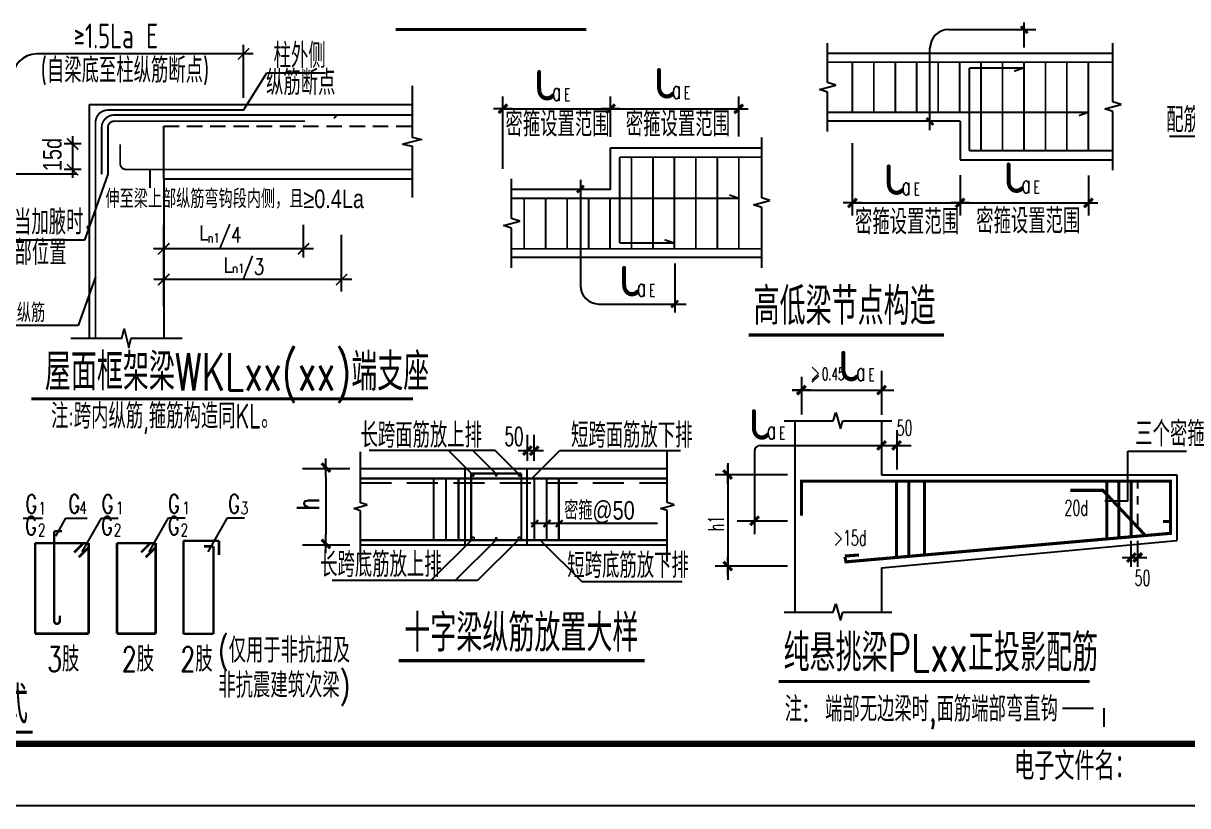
# Model space of a CAD drawing. Extents: x 250899 to 650964, y 268083 to 317384.
# Drawn here: x 402385 to 421176, y 271733 to 284364 of the extents above; entities that cross this region are included whole.
import ezdxf
from ezdxf.enums import TextEntityAlignment as Align

# ---------------------------------------------------------------- set-up
doc = ezdxf.new("R2010")
doc.units = 0
doc.header["$LTSCALE"] = 1000
doc.header["$MEASUREMENT"] = 0
doc.linetypes.add('DASHED', pattern=[0.75, 0.5, -0.25])
doc.linetypes.add('HIDDEN', pattern=[0.375, 0.25, -0.125])
for name, color, linetype in [('14', 14, 'Continuous'), ('_0', 7, 'Continuous'), ('DIM', 3, 'Continuous'), ('LN2', 255, 'DASHED'), ('OTHER', 7, 'Continuous'), ('PUB_DIM', 3, 'Continuous'), ('PUB_TEXT', 7, 'Continuous'), ('PUB_TITLE', 4, 'Continuous'), ('SLABSTEE', 7, 'Continuous'), ('SYMB', 7, 'Continuous')]:
    doc.layers.add(name, color=color, linetype=linetype)
doc.styles.add('_HZTXT', font='gs_txt.shx', dxfattribs={"width": 0.8, "bigfont": 'gs_hztxt.shx'})
doc.styles.add('DIM_FONT', font='SIMPLEX.shx', dxfattribs={"width": 0.8})
doc.styles.add('HZ', font='txt', dxfattribs={"width": 0.8, "bigfont": 'hztxt'})
doc.styles.add('HZTXT', font='txt.shx', dxfattribs={"bigfont": 'hztxt.shx'})
doc.styles.add('hztxt0', font='romans.shx', dxfattribs={"bigfont": 'gbcbig0.shx'})
doc.styles.add('simplex', font='SIMPLEX.shx', dxfattribs={"width": 0.5})
doc.styles.add('TSSD_Rein', font='tssdeng.shx', dxfattribs={"width": 0.7, "bigfont": 'hztxt.shx'})
doc.dimstyles.new('AXIS', dxfattribs={"dimtxt": 300, "dimasz": 1, "dimexe": 250, "dimexo": 300, "dimgap": 150, "dimtad": 1, "dimdec": 0, "dimzin": 0, "dimdsep": 46, "dimtxsty": 'DIM_FONT', "dimblk": '_DIMX', "dimcen": 0.9, "dimse1": 1, "dimse2": 1, "dimclrt": 7, "dimadec": 0, "dimazin": 0, "dimtfac": 1, "dimtdec": 0, "dimtix": 1, "dimtmove": 2, "dimatfit": 3, "dimldrblk": '_DIMX', "dimfxl": 1, "dimtolj": 1, "dimtzin": 0, "dimarcsym": 0})

# ---------------------------------------------------------------- blocks, each defined once
blk = doc.blocks.new('_DIMX')
blk.add_line((-150, 0), (150, 0))
at = {"const_width": 50}
blk.add_lwpolyline([(-70, -70), (70, 70)], dxfattribs=at)
blk = doc.blocks.new('*D112')
at = {"layer": 'Defpoints', "color": 0, "transparency": 16777216}
for p in [(419573, 281465), (417502, 280465), (419573, 280465)]:
    blk.add_point(p, dxfattribs=at)
at = {"layer": 'PUB_DIM', "color": 0, "lineweight": -2, "transparency": 16777216}
blk.add_line((417503, 281465), (419572, 281465), dxfattribs=at)
at = {"layer": 'PUB_DIM', "color": 0, "lineweight": -2, "transparency": 16777216, "rotation": 180}
blk.add_blockref('_DIMX', (417502, 281465), dxfattribs=at)
at = {"layer": 'PUB_DIM', "color": 0, "lineweight": -2, "transparency": 16777216}
blk.add_blockref('_DIMX', (419573, 281465), dxfattribs=at)
blk = doc.blocks.new('*D111')
at = {"layer": 'Defpoints', "color": 0, "transparency": 16777216}
for p in [(417502, 281465), (415764, 280465), (417502, 280465)]:
    blk.add_point(p, dxfattribs=at)
at = {"layer": 'PUB_DIM', "color": 0, "lineweight": -2, "transparency": 16777216}
blk.add_line((415765, 281465), (417501, 281465), dxfattribs=at)
at = {"layer": 'PUB_DIM', "color": 0, "lineweight": -2, "transparency": 16777216, "rotation": 180}
blk.add_blockref('_DIMX', (415764, 281465), dxfattribs=at)
at = {"layer": 'PUB_DIM', "color": 0, "lineweight": -2, "transparency": 16777216}
blk.add_blockref('_DIMX', (417502, 281465), dxfattribs=at)
blk = doc.blocks.new('*D107')
at = {"layer": 'Defpoints', "color": 0, "transparency": 16777216}
for p in [(410123, 283984), (411861, 283984), (411861, 282984)]:
    blk.add_point(p, dxfattribs=at)
at = {"layer": 'PUB_DIM', "color": 0, "lineweight": -2, "transparency": 16777216}
blk.add_line((410124, 282984), (411860, 282984), dxfattribs=at)
at = {"layer": 'PUB_DIM', "color": 0, "lineweight": -2, "transparency": 16777216, "rotation": 180}
blk.add_blockref('_DIMX', (410123, 282984), dxfattribs=at)
at = {"layer": 'PUB_DIM', "color": 0, "lineweight": -2, "transparency": 16777216}
blk.add_blockref('_DIMX', (411861, 282984), dxfattribs=at)
blk = doc.blocks.new('*D104')
at = {"layer": 'Defpoints', "color": 0, "transparency": 16777216}
for p in [(411861, 283984), (413931, 283984), (413931, 282984)]:
    blk.add_point(p, dxfattribs=at)
at = {"layer": 'PUB_DIM', "color": 0, "lineweight": -2, "transparency": 16777216}
blk.add_line((411862, 282984), (413930, 282984), dxfattribs=at)
at = {"layer": 'PUB_DIM', "color": 0, "lineweight": -2, "transparency": 16777216, "rotation": 180}
blk.add_blockref('_DIMX', (411861, 282984), dxfattribs=at)
at = {"layer": 'PUB_DIM', "color": 0, "lineweight": -2, "transparency": 16777216}
blk.add_blockref('_DIMX', (413931, 282984), dxfattribs=at)
blk = doc.blocks.new('弘吉车间2')
at = {"layer": '14', "style": 'hztxt0'}
blk.add_text('电子文件名：', height=450, rotation=359.9997, dxfattribs=at).set_placement((-24105, -584))

msp = doc.modelspace()

# ---------------------------------------------------------------- linework, layer by layer
at = {"color": 3}
for p, q in [((418538.1, 283975.7), (418538.1, 284376.1)), ((417316.7, 284262.7), (418724.4, 284262.7)), ((417016.7, 282638), (417016.7, 283962.7)), ((422356, 282536.9), (420883.4, 282536.9)), ((411375.5, 281839.1), (411375.5, 280132)), ((412897, 280483.7), (412897, 279697.6)), ((411675.5, 279832), (413083.3, 279832))]:
    msp.add_line(p, q, dxfattribs=at)
at = {"color": 7}
for p, q in [((419969.9, 283875.1), (415365.4, 283875.1)), ((417501.8, 282783.9), (415365.4, 282783.9)), ((411860.7, 282352.1), (414303.1, 282352.1)), ((417501.8, 282159.1), (419969.9, 282159.1)), ((411860.7, 281682.5), (410265.9, 281682.5)), ((414303.1, 280584.3), (410265.9, 280584.3))]:
    msp.add_line(p, q, dxfattribs=at)
for p, q in [((403451, 283052.8), (403451, 279282.4)), ((403451, 283052.8), (408660.5, 283052.8)), ((404651, 281852.8), (404651, 282702.8)), ((417501.8, 282783.9), (417501.8, 282159.1)), ((403177.6, 282542.7), (403177.6, 281867.9)), ((411860.7, 281682.5), (411860.7, 282352.1)), ((404651, 281852.8), (404651, 279282.4)), ((404651, 281852.8), (408660.5, 281852.8)), ((415117.7, 278577.3), (415221.2, 278676.7)), ((414834.3, 277948.8), (414834.3, 274857.7)), ((416234.3, 277948.8), (416234.3, 277073.4)), ((409998.5, 277465.8), (407967.8, 277465.8)), ((409624.6, 277088.5), (409246.2, 277465.8)), ((410017.1, 277088.5), (409638.7, 277465.8)), ((410376.9, 277088.5), (409998.5, 277465.8)), ((410590.6, 277015.9), (411041.8, 277465.8)), ((407826.9, 277175.9), (412776.2, 277175.9)), ((409517.7, 275940.5), (409517.7, 277175.9)), ((410517.7, 275940.5), (410517.7, 277175.9)), ((416234.3, 277073.4), (420998.2, 277073.4)), ((420998.2, 277073.4), (420998.2, 276014.6)), ((402383.4, 276375.4), (402696.2, 276375.4)), ((402908.1, 276085.5), (403072.7, 276374)), ((403072.7, 276374), (403417.2, 276374)), ((403333.6, 275830.3), (403645.7, 276377.6)), ((403645.7, 276377.6), (403916.9, 276377.6)), ((404414.3, 275830.3), (404727.5, 276379.6)), ((404727.5, 276379.6), (404997.6, 276379.6)), ((405370.1, 275830.3), (405683.4, 276379.6)), ((405683.4, 276379.6), (405953.4, 276379.6)), ((412619.3, 276288.5), (410573.3, 276288.5)), ((412776.2, 275940.5), (407826.9, 275940.5)), ((409624.6, 276027.9), (408961.3, 275366.6)), ((410017.1, 276027.9), (409353.8, 275366.6)), ((410376.9, 276027.9), (409713.7, 275366.6)), ((410741.8, 276006.5), (411397.7, 275352.6)), ((416234.3, 275573.4), (420998.2, 276014.6)), ((416234.3, 275573.4), (416234.3, 274857.7)), ((409713.7, 275366.6), (407371.6, 275366.6)), ((411397.7, 275352.6), (413016.6, 275352.6))]:
    msp.add_line(p, q)
at = {"linetype": 'HIDDEN'}
msp.add_line((404651, 282702.8), (408660.5, 282702.8), dxfattribs=at)
at = {"color": 3}
for points, const_width in [([(418483.7, 284314.5), (418594.2, 284204.1)], 45), ([(408394, 284264.8), (411470.2, 284264.8)], 50), ([(416961.2, 282834.6), (417071.7, 282724.2)], 45), ([(411320.1, 281631.9), (411430.6, 281742.3)], 45), ([(412842.6, 279778.2), (412953, 279888.6)], 45), ([(414092.7, 279331.8), (417243.1, 279331.8)], 50), ([(402516.4, 278303), (408674.6, 278303)], 50), ([(408443.9, 274074.9), (412414.6, 274074.9)], 50), ([(414576.4, 273738.4), (419594.1, 273738.4)], 50), ([(400692.4, 272918.7), (402535.6, 272918.7)], 50)]:
    msp.add_lwpolyline(points, dxfattribs=dict(at, const_width=const_width))
at = {"const_width": 35}
for points in [[(410582, 276232.7), (410693.8, 276344.3)], [(410780, 276232.7), (410891.8, 276344.3)], [(410978, 276232.7), (411089.8, 276344.3)]]:
    msp.add_lwpolyline(points, dxfattribs=at)
at = {"color": 3}
for centre, start, end in [((417316.7, 283962.7), 90, 180), ((411675.5, 280132), 180, 270)]:
    msp.add_arc(centre, 300, start, end, dxfattribs=at)
at = {"layer": 'Defpoints', "color": 0, "linetype": 'ByBlock'}
for p in [(403546.7, 283052.8), (403451, 282962.8), (403451, 282962.8), (405940, 282962.8), (403451, 281925.7), (408136.2, 281900.5), (404646.6, 281527.5), (416680.2, 278569.5)]:
    msp.add_point(p, dxfattribs=at)
at = {"layer": 'DIM', "color": 0}
for p, q in [((405940, 283162.8), (405940, 284015.3)), ((406096.8, 283868.5), (402605.2, 283868.5)), ((403321.1, 282419), (403047.1, 282419)), ((403251, 281925.7), (402050.9, 281925.7)), ((403321.1, 282002.8), (403047.1, 282002.8)), ((404651, 280581.5), (404651, 281112.3)), ((404651, 279796.6), (404651, 280962.7))]:
    msp.add_line(p, q, dxfattribs=at)
at = {"layer": 'DIM'}
for p, q in [((406907.8, 280581.5), (406907.8, 281112.3)), ((407521.1, 280032.5), (407521.1, 280951.6)), ((407068.8, 280722.2), (404488.3, 280722.2)), ((407689.5, 280226.6), (404492.3, 280226.6))]:
    msp.add_line(p, q, dxfattribs=at)
at = {"layer": 'DIM', "color": 0, "const_width": 25}
for points in [[(406030.7, 283959.2), (405849.3, 283777.8)], [(403090.7, 282505.9), (403272.1, 282324.5)], [(403090.7, 282089.6), (403272.1, 281908.3)]]:
    msp.add_lwpolyline(points, dxfattribs=at)
at = {"layer": 'DIM', "const_width": 25}
for points in [[(404741.7, 280812.8), (404560.3, 280631.5)], [(406998.5, 280812.8), (406817.1, 280631.5)], [(404741.7, 280317.3), (404560.3, 280135.9)], [(407611.8, 280317.3), (407430.4, 280135.9)]]:
    msp.add_lwpolyline(points, dxfattribs=at)
at = {"layer": 'DIM', "color": 0}
msp.add_arc((402605.2, 283468.5), 400, 90, 180, dxfattribs=at)
at = {"layer": 'LN2'}
for p, q in [((407826.9, 276946.9), (412776.2, 276946.9)), ((419155.1, 273306.3), (419819.8, 273306.3)), ((419819.8, 273306.3), (419819.8, 273004.9))]:
    msp.add_line(p, q, dxfattribs=at)
at = {"layer": 'OTHER'}
for p, q in [((415365.4, 283407.5), (415365.4, 284043.1)), ((419969.9, 283095.1), (419969.9, 284043.1)), ((415233.4, 283293.5), (415497.4, 283365.5)), ((415497.4, 283365.5), (415365.4, 283407.5)), ((415365.4, 283251.5), (415233.4, 283293.5)), ((415365.4, 282615.9), (415365.4, 283251.5)), ((419837.9, 282981.1), (420101.9, 283053.1)), ((420101.9, 283053.1), (419969.9, 283095.1)), ((419969.9, 282939.1), (419837.9, 282981.1)), ((419969.9, 281991.1), (419969.9, 282939.1)), ((414303.1, 281546.2), (414303.1, 282520.1)), ((410265.9, 281211.4), (410265.9, 281850.5)), ((414171.1, 281432.2), (414435.1, 281504.2)), ((414435.1, 281504.2), (414303.1, 281546.2)), ((414303.1, 281390.2), (414171.1, 281432.2)), ((414303.1, 280416.3), (414303.1, 281390.2)), ((410133.9, 281097.4), (410397.9, 281169.4)), ((410397.9, 281169.4), (410265.9, 281211.4)), ((410265.9, 281055.4), (410133.9, 281097.4)), ((410265.9, 280416.3), (410265.9, 281055.4)), ((414666.3, 277948.8), (415456.3, 277948.8)), ((415456.3, 277948.8), (415498.3, 278080.8)), ((415498.3, 278080.8), (415570.3, 277816.8)), ((415570.3, 277816.8), (415612.3, 277948.8)), ((415612.3, 277948.8), (416402.3, 277948.8)), ((407826.9, 276624.4), (407826.9, 277448.4)), ((412776.2, 276627.4), (412776.2, 277451.4)), ((407936.9, 276589.4), (407826.9, 276624.4)), ((412886.2, 276592.4), (412776.2, 276627.4)), ((407716.9, 276529.4), (407936.9, 276589.4)), ((407826.9, 276494.4), (407716.9, 276529.4)), ((407826.9, 275670.5), (407826.9, 276494.4)), ((412666.2, 276532.4), (412886.2, 276592.4)), ((412776.2, 276497.4), (412666.2, 276532.4)), ((412776.2, 275673.5), (412776.2, 276497.4)), ((415456.3, 274857.7), (415498.3, 274989.7)), ((415498.3, 274989.7), (415570.3, 274725.7)), ((414666.3, 274857.7), (415456.3, 274857.7)), ((415570.3, 274725.7), (415612.3, 274857.7)), ((415612.3, 274857.7), (416402.3, 274857.7))]:
    msp.add_line(p, q, dxfattribs=at)
at = {"layer": 'PUB_DIM'}
for p, q in [((410122.6, 282015.2), (410122.6, 283180.9)), ((411860.7, 282531.4), (411860.7, 283180.9)), ((413931.4, 282535.6), (413931.4, 283180.9)), ((415763.7, 282428.4), (415763.7, 281262.8)), ((417501.8, 281912.2), (417501.8, 281262.8)), ((419572.5, 281908), (419572.5, 281262.8)), ((416235.8, 278756), (416235.8, 278043.3)), ((414943.1, 278659.1), (414943.1, 278048.2)), ((414794.3, 278442.4), (416435.5, 278442.4)), ((416479.6, 277795.6), (416479.6, 277160.5)), ((410520.5, 277300.9), (410520.5, 277722.9)), ((410631.5, 277300.9), (410631.5, 277722.9)), ((414283.6, 277549.8), (416714.3, 277549.8)), ((414183.6, 277449.8), (414183.6, 276115.7)), ((420209.8, 277456.3), (421154, 277456.3)), ((420209.8, 276649.2), (420209.8, 277456.3)), ((407656.1, 277171.5), (406889.3, 277171.5)), ((413753.1, 277263), (413753.1, 275378.2)), ((407268.9, 277040.6), (407268.9, 276109.6)), ((413548.1, 277078.6), (414716.6, 277078.6)), ((420209.8, 276649.2), (419838, 276649.2)), ((413907.4, 276333.5), (414717, 276333.5)), ((407656.1, 275940.5), (406889.3, 275940.5)), ((420256.9, 276006.8), (420256.9, 275589.3)), ((420368.1, 276006.8), (420368.1, 275589.3)), ((413548.1, 275603.6), (414716.6, 275603.6))]:
    msp.add_line(p, q, dxfattribs=at)
msp.add_arc((414283.6, 277449.8), 100, 90, 180, dxfattribs=at)
at = {"layer": 'PUB_TEXT'}
for p, q in [((405940, 282962.8), (406315, 283562.5)), ((406315, 283562.5), (407260.9, 283562.5)), ((403751, 281925.7), (403372.4, 280864.3)), ((404431.1, 281709.3), (404431.1, 282002.8)), ((403372.4, 280864.3), (401103.8, 280864.3)), ((403551, 280272.4), (403271.3, 279483.2)), ((403271.3, 279483.2), (402016, 279483.2)), ((411041.8, 277465.8), (412992, 277465.8))]:
    msp.add_line(p, q, dxfattribs=at)
at = {"layer": 'PUB_TITLE'}
msp.add_lwpolyline([(384081.7, 271733.2), (384081.7, 313733.2), (443481.7, 313733.2), (443481.7, 271733.2)], close=True, dxfattribs=at)
at = {"layer": 'PUB_TITLE', "const_width": 100}
msp.add_lwpolyline([(386581.7, 272733.2), (442481.7, 272733.2), (442481.7, 312733.2), (386581.7, 312733.2)], close=True, dxfattribs=at)
at = {"layer": 'SLABSTEE'}
for p, q in [((420363.6, 276971.7), (420363.6, 276853.1)), ((420363.6, 276728.9), (420363.6, 276593.5)), ((420363.6, 276446.8), (420363.6, 276233.2)), ((410391.7, 276020.5), (409643.7, 276020.5))]:
    msp.add_line(p, q, dxfattribs=at)
for points, const_width in [([(419969.9, 283736.3), (415365.4, 283736.3)], 30), ([(415763.7, 283736.3), (415763.7, 282927.8)], 30), ([(416110, 283736.3), (416110, 282927.8)], 30), ([(416456.3, 283736.3), (416456.3, 282927.8)], 30), ([(416802.5, 283736.3), (416802.5, 282927.8)], 30), ([(417148.8, 283736.3), (417148.8, 282927.8)], 30), ([(417495, 283736.3), (417495, 282927.8)], 30), ([(417841.3, 283736.3), (417841.3, 282308.9)], 30), ([(418187.5, 283736.3), (418187.5, 282308.9)], 30), ([(418533.8, 283736.3), (418533.8, 282308.9)], 30), ([(418880, 283736.3), (418880, 282308.9)], 30), ([(419226.3, 282308.9), (419226.3, 283736.3)], 30), ([(419572.5, 283736.3), (419572.5, 282308.9)], 30), ([(417651.7, 283643.4), (417651.7, 282308.9)], 30), ([(418530.5, 283643.4), (417651.7, 283643.4)], 30), ([(418530.5, 283643.4), (418375.7, 283589.9)], 30), ([(403751, 282962.8), (405940, 282962.8)], 30), ([(403851, 282882.8), (408660.5, 282882.8)], 30), ([(407451, 282882.8), (407397, 282829.9)], 30), ([(415365.4, 282927.8), (419573.7, 282927.8)], 30), ([(419573.7, 282927.8), (419419.4, 282873.3)], 30), ([(403551, 282762.8), (403551, 279282.4)], 30), ([(403651, 282682.8), (403651, 281925.7)], 30), ([(403751, 282682.8), (403751, 281925.7)], 30), ([(403851, 282782.8), (406930.7, 282782.8)], 30), ([(403948.1, 282407.6), (403948.1, 282102.8)], 30), ([(417651.7, 282308.9), (419969.9, 282308.9)], 30), ([(412010.6, 280815.9), (412010.6, 282202.3)], 30), ([(412010.6, 282202.3), (414303.1, 282202.3)], 30), ([(412200.1, 280723.1), (412200.1, 282202.3)], 30), ([(412546.4, 280723.1), (412546.4, 282202.3)], 30), ([(412892.6, 280723.1), (412892.6, 282202.3)], 30), ([(413238.9, 280723.1), (413238.9, 282202.3)], 30), ([(413585.2, 280723.1), (413585.2, 282202.3)], 30), ([(413931.4, 280723.1), (413931.4, 282202.3)], 30), ([(404048.1, 282002.8), (408660.5, 282002.8)], 30), ([(410265.9, 281538.6), (413932.5, 281538.6)], 30), ([(410468.9, 280723.1), (410468.9, 281538.6)], 30), ([(410815.1, 280723.1), (410815.1, 281538.6)], 30), ([(411161.4, 280723.1), (411161.4, 281538.6)], 30), ([(411507.6, 280723.1), (411507.6, 281538.6)], 30), ([(411853.9, 280723.1), (411853.9, 281538.6)], 30), ([(413932.5, 281538.6), (413778.3, 281593.2)], 30), ([(414303.1, 280723.1), (410265.9, 280723.1)], 30), ([(412889.4, 280815.9), (412010.6, 280815.9)], 30), ([(412889.4, 280815.9), (412734.6, 280869.5)], 30), ([(407826.9, 277015.9), (412776.2, 277015.9)], 35), ([(409007.9, 276027.5), (409007.9, 277015.9)], 35), ([(409205.9, 276027.5), (409205.9, 277015.9)], 35), ([(409407.9, 276027.5), (409407.9, 277015.9)], 35), ([(409613.7, 277095.9), (410421.7, 277095.9)], 35), ([(409613.7, 276050.5), (409613.7, 277095.9)], 35), ([(410421.7, 276050.5), (410421.7, 277095.9)], 35), ([(410632.9, 276027.5), (410632.9, 277015.9)], 35), ([(410830.9, 276027.5), (410830.9, 277015.9)], 35), ([(411027.9, 276027.5), (411027.9, 277015.9)], 35), ([(416475.9, 275755), (416475.9, 276971.7)], 50), ([(416675.9, 276971.7), (416675.9, 275769.3)], 50), ([(416930.3, 276971.7), (416930.3, 275769.3)], 50), ([(419872, 276057.1), (419872, 276971.7)], 50), ([(420064.1, 276070.8), (420064.1, 276971.7)], 50), ([(420264.1, 276971.7), (420264.1, 276085.1)], 50), ([(420487.9, 276101.1), (419807.1, 276824.5), (419283.4, 276824.5)], 50), ([(420778.8, 276319.9), (420898.6, 276319.9)], 50), ([(402884, 276164), (403009.4, 276164)], 40), ([(402884, 274715.5), (402884, 276164)], 40), ([(412776.2, 276020.5), (407826.9, 276020.5)], 35), ([(402575.6, 275972.3), (403439.9, 275972.3)], 40), ([(402575.6, 274509.6), (402575.6, 275972.3)], 40), ([(403363.6, 275979.2), (403207.7, 275823.2)], 40), ([(403436, 275899.6), (403280.1, 275743.5)], 40), ([(403439.9, 275972.3), (403439.9, 274509.6)], 40), ([(403896.9, 275972.3), (404520.6, 275972.3)], 40), ([(403896.9, 274509.6), (403896.9, 275972.3)], 40), ([(404444.3, 275979.2), (404288.4, 275823.2)], 40), ([(404516.7, 275899.6), (404360.8, 275743.5)], 40), ([(404520.6, 275972.3), (404520.6, 274509.6)], 40), ([(404970.4, 276009.5), (405543.5, 276009.5)], 40), ([(404970.4, 274507.8), (404970.4, 276009.5)], 40), ([(405302.5, 275919.5), (405453.5, 275919.5)], 40), ([(405453.5, 275919.5), (405453.5, 274507.8)], 40), ([(405543.5, 276009.5), (405543.5, 275782.4)], 40), ([(415643, 275764), (415872.1, 275780.3)], 50), ([(402974, 274715.5), (402974, 274798.8)], 40), ([(403439.9, 274509.6), (402575.6, 274509.6)], 40), ([(404520.6, 274509.6), (403896.9, 274509.6)], 40), ([(405453.5, 274507.8), (404970.4, 274507.8)], 40)]:
    msp.add_lwpolyline(points, dxfattribs=dict(at, const_width=const_width))
for points, const_width in [([(403751, 282962.8, 0.4142136), (403551, 282762.8, 0.4142136)], 30), ([(403851, 282882.8, 0.4142136), (403651, 282682.8, 0.4142136)], 30), ([(403851, 282782.8, 0.4142136), (403751, 282682.8, 0.4142136)], 30), ([(403948.1, 282102.8, 0.4142136), (404048.1, 282002.8, 0.4142136)], 30), ([(409613.7, 276050.5, 0.4142136), (409643.7, 276020.5, 0.4142136)], 40), ([(410391.7, 276020.5, 0.4142136), (410421.7, 276050.5, 0.4142136)], 40), ([(402884, 274715.5, 1), (402974, 274715.5, 1)], 40)]:
    msp.add_lwpolyline(points, format="xyb", dxfattribs=dict(at, const_width=const_width))
for points, const_width in [([(409632.2, 277066.6, 1), (409657.2, 277066.6, 1)], 25), ([(410005.2, 277069.3, 1), (410030.2, 277069.3, 1)], 25), ([(410376, 277066.6, 1), (410401, 277066.6, 1)], 25), ([(409632.2, 276049.7, -1), (409657.2, 276049.7, -1)], 40), ([(410005.2, 276047.1, -1), (410030.2, 276047.1, -1)], 25), ([(410376, 276049.7, -1), (410401, 276049.7, -1)], 40)]:
    msp.add_lwpolyline(points, format="xyb", close=True, dxfattribs=dict(at, const_width=const_width))
msp.add_lwpolyline([(415645, 275751.2, 50, 50, 0), (415661.4, 275669.4, 50, 50, 0), (420898.6, 276130.5, 50, 50, 0), (420898.6, 276971.7, 50, 50, 0), (414943.1, 276971.7, 50, 50, 0), (414943.1, 276415.6, 0, 0, 0)], format="xyseb", dxfattribs=at)
for centre, start, end in [((409643.7, 277065.9), 90, 180), ((410391.7, 277065.9), 0, 90)]:
    msp.add_arc(centre, 30, start, end, dxfattribs=at)
at = {"layer": 'SYMB'}
for points in [[(408660.5, 283352.8), (408660.5, 282527.8), (408810.6, 282490.4), (408510.5, 282415.2), (408660.5, 282377.8), (408660.5, 281552.8)], [(403151, 279282.4), (403976, 279282.4), (404013.4, 279432.4), (404088.6, 279132.4), (404126, 279282.4), (404951, 279282.4)]]:
    msp.add_lwpolyline(points, dxfattribs=at)

# ---------------------------------------------------------------- block references
at = {"layer": '_0'}
msp.add_blockref('弘吉车间2', (442481.7, 272733.2), dxfattribs=at)
at = {"layer": 'PUB_DIM'}
for p, rotation in [((414942.1, 278442.4), 179.9999999999992), ((410520.5, 277464.4), 179.9999999999992), ((410631.5, 277464.4), 179.9999999999992), ((407268.9, 277190.6), 89.99999999999935), ((413753.1, 277078.6), 89.99999999999935), ((407268.9, 275959.6), 89.99999999999935), ((413753.1, 275603.6), 89.99999999999935)]:
    msp.add_blockref('_DIMX', p, dxfattribs=dict(at, rotation=rotation))
for p in [(416235.8, 278442.4), (416235.8, 277549.8), (416479.6, 277549.8), (414185.1, 276333.5), (420268.5, 275739.7), (420368.1, 275739.7)]:
    msp.add_blockref('_DIMX', p, dxfattribs=at)

# ---------------------------------------------------------------- texts
for s, height, style, width, p in [('≥1.5La', 400, 'TSSD_Rein', 0.7, (403198.7, 283959.8)), ('E', 400, 'TSSD_Rein', 0.7, (404369.1, 283959)), ('柱外侧', 400, 'TSSD_Rein', 0.7, (406424.2, 283642.8)), ('(自梁底至柱纵筋断点)', 400, 'TSSD_Rein', 0.7, (402666, 283405)), ('纵筋断点', 400, 'TSSD_Rein', 0.7, (406302.5, 283206.5)), ('密箍设置范围', 400, 'TSSD_Rein', 0.7, (410166, 282536.4)), ('密箍设置范围', 400, 'TSSD_Rein', 0.7, (412108.3, 282536.4)), ('伸至梁底，当加腋时，', 400, 'TSSD_Rein', 0.7, (400836.6, 280953.3)), ('密箍设置范围', 400, 'TSSD_Rein', 0.7, (415807.2, 280957.6)), ('密箍设置范围', 400, 'TSSD_Rein', 0.7, (417763.2, 280971.3)), ('/4', 250, 'DIM_FONT', 0.8, (405545.5, 280822.9)), ('L', 250, '_HZTXT', 0.8, (405226.6, 280854.8)), ('n1', 150, 'DIM_FONT', 0.8, (405356.3, 280822.9)), ('伸至腋的根部位置', 400, 'TSSD_Rein', 0.7, (400843.8, 280462.3)), ('L', 250, '_HZTXT', 0.8, (405618.6, 280333.4)), ('/3', 250, 'DIM_FONT', 0.8, (405915.3, 280309.9)), ('n1', 150, 'DIM_FONT', 0.8, (405754.2, 280333.4)), ('高低梁节点构造', 600, 'HZ', 0.7, (414170.2, 279495.5)), ('屋面框架梁WKLxx(xx)端支座', 600, 'HZ', 0.7, (402733.2, 278436.1)), ('注:跨内纵筋,箍筋构造同KL。', 400, 'TSSD_Rein', 0.7, (402833.1, 277822.3)), ('三个密箍', 400, 'TSSD_Rein', 0.7, (420329.8, 277536.2)), ('1', 200, 'HZTXT', 0.7, (402629.8, 276435.7)), ('4', 200, 'HZTXT', 0.7, (403292, 276444.9)), ('1', 200, 'HZTXT', 0.7, (403880.7, 276437.9)), ('1', 200, 'HZTXT', 0.7, (404952.1, 276439.9)), ('3', 200, 'HZTXT', 0.7, (405894.1, 276438.7)), ('2', 200, 'HZTXT', 0.7, (402621, 276083.9)), ('2', 200, 'HZTXT', 0.7, (403847, 276083.9)), ('2', 200, 'HZTXT', 0.7, (404925, 276083.9)), ('十字梁纵筋放置大样', 600, 'HZ', 0.7, (408532.7, 274220.2)), ('纯悬挑梁PLxx正投影配筋', 600, 'HZ', 0.7, (414653.9, 273902.1)), ('(仅用于非抗扭及', 400, 'HZ', 0.7, (405532.2, 274042.5)), ('3肢', 400, 'HZ', 0.7, (402770, 273898.1)), ('2肢', 400, 'HZ', 0.7, (403975.5, 273898.1)), ('2肢', 400, 'HZ', 0.7, (404920.5, 273898.1)), ('非抗震建筑次梁)', 400, 'HZ', 0.7, (405532.2, 273476.6)), ('箍筋型式', 600, 'HZ', 0.7, (400781.1, 273063.9)), ('注: 端部无边梁时,面筋端部弯直钩 ', 400, 'HZ', 0.7, (414673.1, 273093))]:
    msp.add_text(s, height=height, rotation=360, dxfattribs=dict(style=style, width=width)).set_placement(p)
at = {"style": 'TSSD_Rein', "width": 0.7}
for s, p in [('配筋同底筋', (421528.7, 282604.9)), ('长跨面筋放上排', (408807.4, 277512.9)), ('短跨面筋放下排', (412204.8, 277512.9)), ('长跨底筋放上排', (408156.1, 275425.1)), ('短跨底筋放下排', (412145.1, 275411.1))]:
    msp.add_text(s, height=400, rotation=360, dxfattribs=at).set_placement(p, align=Align.CENTER)
at = {"color": 7, "style": 'simplex', "width": 0.6}
for s, rotation, p in [('50', 360, (416477.7, 277707.5)), ('20d', 360, (419186.8, 276415.6)), ('h1', 90, (413689.4, 276165.1)), ('>15d', 360, (415458.6, 275932.1)), ('50', 360, (420318.1, 275284.8))]:
    msp.add_text(s, height=250, rotation=rotation, dxfattribs=at).set_placement(p)
at = {"layer": 'LN2', "style": 'HZTXT', "width": 0.7}
for p in [(402420.2, 276453.9), (403112.6, 276455.8), (403649.7, 276453.6), (404721.1, 276455.6), (405692.2, 276455.6), (402415.5, 276103.6), (403641.5, 276103.6), (404719.5, 276103.6)]:
    msp.add_text('G', height=300, rotation=360, dxfattribs=at).set_placement(p)
at = {"layer": 'PUB_DIM', "style": 'HZTXT', "width": 0.7}
msp.add_text('h', height=360, rotation=90, dxfattribs=at).set_placement((407158.3, 276500.2))
at = {"layer": 'PUB_TEXT'}
for s, height, rotation, style, width, p in [('ι', 700, 360, 'HZTXT', 0.8, (410623, 283117.1)), ('ι', 700, 360, 'HZTXT', 0.8, (412557.2, 283149)), (' a', 300, 360, 'simplex', 0.6, (410795.3, 283112.5)), ('E', 200, 360, 'simplex', 0.6, (411113.9, 283112.5)), (' a', 300, 360, 'simplex', 0.6, (412729.4, 283144.4)), ('E', 200, 360, 'simplex', 0.6, (413048, 283144.3)), ('15d', 300, 90, '_HZTXT', 0.8, (403002.8, 281977.6)), ('ι', 700, 360, 'HZTXT', 0.8, (416264.2, 281593.2)), ('ι', 700, 360, 'HZTXT', 0.8, (418198.3, 281625)), ('伸至梁上部纵筋弯钩段内侧，且≥0.4La', 300, 360, '_HZTXT', 0.8, (403712.6, 281380.3)), (' a', 300, 360, 'simplex', 0.6, (416436.4, 281588.6)), ('E', 200, 360, 'simplex', 0.6, (416755, 281588.6)), (' a', 300, 360, 'simplex', 0.6, (418370.6, 281620.5)), ('E', 200, 360, 'simplex', 0.6, (418689.2, 281620.4)), ('ι', 700, 360, 'HZTXT', 0.8, (411993.9, 279955.8)), (' a', 300, 360, 'simplex', 0.6, (412166.2, 279951.2)), ('E', 200, 360, 'simplex', 0.6, (412484.8, 279951.2)), ('柱纵筋', 300, 360, '_HZTXT', 0.8, (402055.3, 279541)), ('ι', 700, 360, 'HZTXT', 0.8, (415532.5, 278583.7)), ('>', 240, 360, 'simplex', 0.6, (415093, 278609)), ('0.45', 200, 360, 'simplex', 0.6, (415274.1, 278603)), (' a', 300, 360, 'simplex', 0.6, (415704.8, 278590.7)), ('E', 200, 360, 'simplex', 0.6, (416023.4, 278590.7)), ('ι', 700, 360, 'HZTXT', 0.8, (414088.7, 277641.7)), ('50', 300, 360, 'simplex', 0.6, (410149.6, 277544.4)), (' a', 300, 360, 'simplex', 0.6, (414260.9, 277648.7)), ('E', 200, 360, 'simplex', 0.6, (414584.2, 277648.6)), ('密箍@50', 300, 360, '_HZTXT', 0.8, (411113.4, 276351.4))]:
    msp.add_text(s, height=height, rotation=rotation, dxfattribs=dict(at, style=style, width=width)).set_placement(p)

# ---------------------------------------------------------------- dimensions: what is measured, and where the dimension line sits
at = {"layer": 'PUB_DIM'}
for p1, p2, distance, picture, middle in [((410122.6, 283984.4), (411860.7, 283984.4), -1000, '*D107', (410991.7, 282984.4)), ((411860.7, 283984.4), (413931.4, 283984.4), -1000, '*D104', (412896.1, 282984.4)), ((415763.7, 280464.6), (417501.8, 280464.6), 1000, '*D111', (416632.8, 281464.6)), ((417501.8, 280464.6), (419572.5, 280464.6), 1000, '*D112', (418537.2, 281464.6))]:
    dim = msp.add_aligned_dim(p1=p1, p2=p2, distance=distance, text=' ', dimstyle='AXIS', dxfattribs=at)
    dim.commit()
    dim.dimension.update_dxf_attribs({"geometry": picture, "text_midpoint": middle})

doc.saveas('drawing.dxf')
